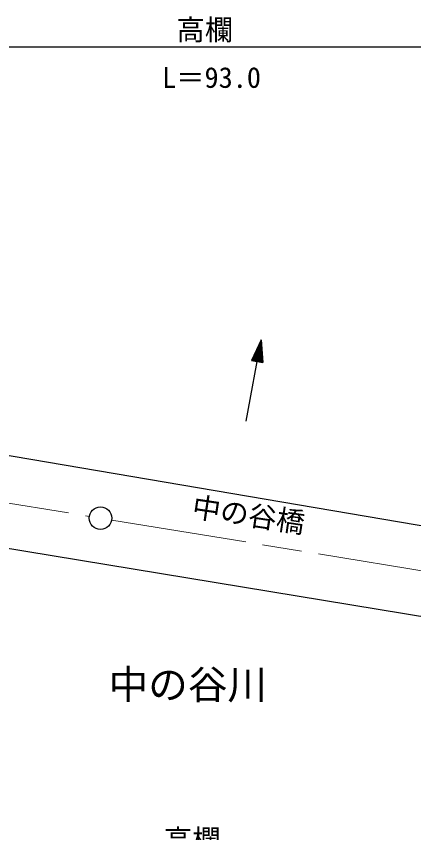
# Model space of a CAD drawing. Units: millimetres, scale not verified. Extents: x 40000 to 680000, y 20000 to 380000.
# Drawn here: x 363711 to 398799, y 235132 to 307284 of the extents above; entities that cross this region are included whole.
import ezdxf
from ezdxf.enums import TextEntityAlignment as Align

# ---------------------------------------------------------------- set-up
doc = ezdxf.new("R2010")
doc.units = ezdxf.units.MM
doc.header["$LTSCALE"] = 1000
doc.linetypes.add('CHAIN', pattern=[18.5, 12, -1.5, 3.5, -1.5])
for name, color, linetype, lineweight in [('M-BGD', 7, 'Continuous', 25), ('M-BMK', 2, 'CHAIN', 13), ('M-BMK-SRVR', 3, 'Continuous', 25), ('M-STR-HTXT', 7, 'Continuous', 13), ('M-STR-STR3', 7, 'Continuous', 25)]:
    doc.layers.add(name, color=color, linetype=linetype, lineweight=lineweight)
doc.layers.add('M-STR-STR1', color=1, linetype='Continuous')
doc.styles.add('ＭＳ ゴシック', font='')
doc.styles.get('ＭＳ ゴシック').set_extended_font_data('MS Gothic')

msp = doc.modelspace()

# ---------------------------------------------------------------- linework, layer by layer
at = {"layer": 'M-BGD'}
for p, q in [((384018, 271517), (385321, 278682)), ((385321, 278682), (384466, 276873)), ((385255, 278541), (385334, 278527)), ((385277, 278588), (385330, 278578)), ((385299, 278635), (385325, 278630)), ((385321, 278682), (385485, 276688)), ((384901, 277792), (385402, 277701)), ((384923, 277839), (385397, 277753)), ((384945, 277886), (385393, 277804)), ((384967, 277933), (385389, 277856)), ((384989, 277980), (385385, 277908)), ((385011, 278026), (385380, 277959)), ((385033, 278073), (385376, 278011)), ((385056, 278120), (385372, 278062)), ((385078, 278167), (385368, 278114)), ((385100, 278214), (385363, 278166)), ((385122, 278260), (385359, 278217)), ((385144, 278307), (385355, 278269)), ((385166, 278354), (385351, 278320)), ((385188, 278401), (385346, 278372)), ((385210, 278448), (385342, 278424)), ((385233, 278494), (385338, 278475)), ((384569, 277090), (385465, 276927)), ((384591, 277137), (385461, 276979)), ((384613, 277184), (385457, 277031)), ((384635, 277231), (385452, 277082)), ((384657, 277278), (385448, 277134)), ((384679, 277324), (385444, 277185)), ((384702, 277371), (385440, 277237)), ((384724, 277418), (385435, 277289)), ((384746, 277465), (385431, 277340)), ((384768, 277512), (385427, 277392)), ((384790, 277558), (385423, 277443)), ((384812, 277605), (385418, 277495)), ((384834, 277652), (385414, 277547)), ((384856, 277699), (385410, 277598)), ((384879, 277746), (385406, 277650)), ((384466, 276873), (385485, 276688)), ((384480, 276903), (385482, 276721)), ((384502, 276950), (385478, 276773)), ((384525, 276997), (385474, 276824)), ((384547, 277044), (385469, 276876)), ((342011, 272048), (433204, 256521)), ((339240, 264177), (431588, 248989))]:
    msp.add_line(p, q, dxfattribs=at)
at = {"layer": 'M-BMK'}
for p, q in [((338230, 268321), (370158, 263089)), ((372132, 262766), (434614, 252526))]:
    msp.add_line(p, q, dxfattribs=at)
at = {"layer": 'M-BMK-SRVR'}
msp.add_circle((371145, 262926), 1000, dxfattribs=at)
at = {"layer": 'M-STR-STR3'}
msp.add_line((343483, 304583), (433655, 304583), dxfattribs=at)

# ---------------------------------------------------------------- texts
at = {"layer": 'M-STR-HTXT', "style": 'ＭＳ ゴシック'}
msp.add_text('中の谷川', height=2566, dxfattribs=at).set_placement((371854, 246174), align=Align.BOTTOM_LEFT)
at = {"layer": 'M-STR-STR1', "style": 'ＭＳ ゴシック'}
msp.add_text('中の谷橋', height=1833, rotation=351.511, dxfattribs=at).set_placement((379060, 262520), align=Align.BOTTOM_LEFT)
at = {"layer": 'M-STR-STR3', "style": 'ＭＳ ゴシック'}
for s, p in [('高欄', (377849, 304631)), ('L＝93.0', (376581, 300412)), ('高欄', (376750, 233045))]:
    msp.add_text(s, height=1833, dxfattribs=at).set_placement(p, align=Align.BOTTOM_LEFT)

doc.saveas('drawing.dxf')
